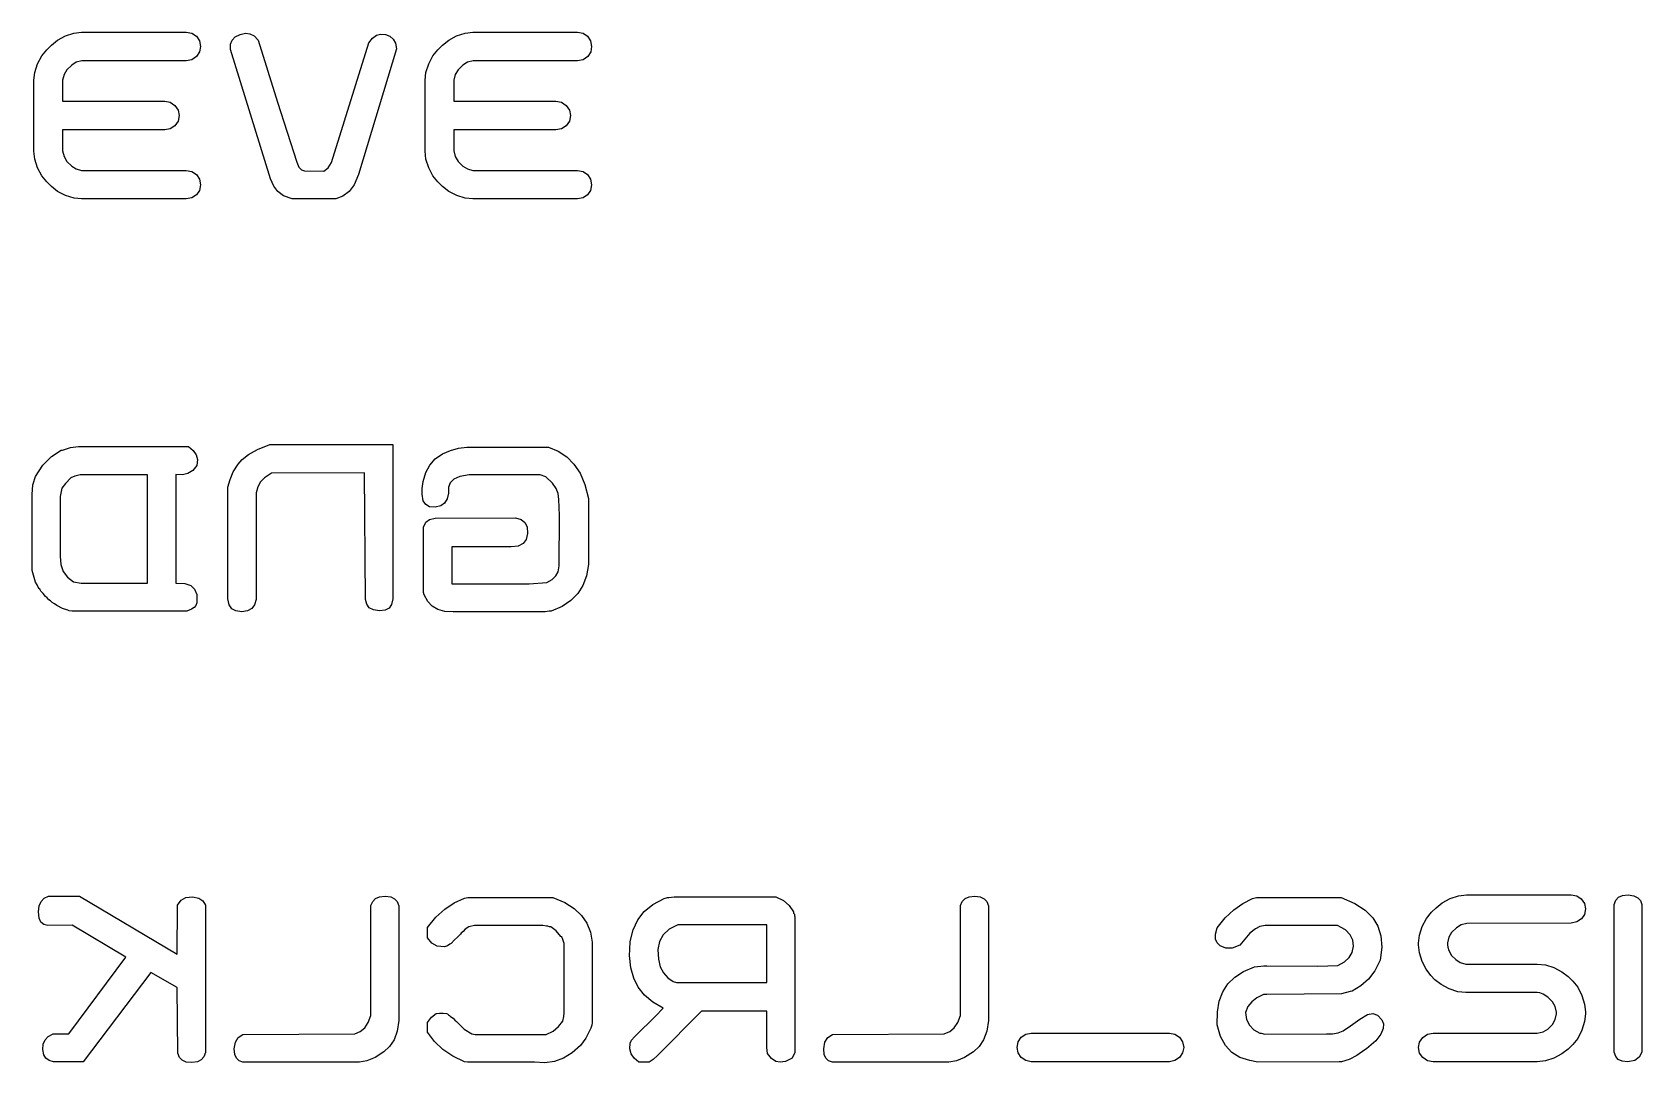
# Model space of a CAD drawing. Header units: inches. Extents: x 3.11 to 6.21, y -4.05 to -2.81.
# Drawn here: x 3.114 to 3.4867, y -3.0497 to -2.811 of the extents above; entities that cross this region are included whole.
import ezdxf

# ---------------------------------------------------------------- set-up
doc = ezdxf.new("R2010")
doc.units = ezdxf.units.IN
doc.header["$MEASUREMENT"] = 0
doc.layers.add('BLACK', color=7, linetype='CONTINUOUS')

msp = doc.modelspace()

# ---------------------------------------------------------------- linework, layer by layer
at = {"layer": 'BLACK', "linetype": 'CONTINUOUS'}
for p, q in [((3.11848, -2.81397), (3.11989, -2.81283)), ((3.11989, -2.81283), (3.12171, -2.81184)), ((3.12171, -2.81184), (3.12367, -2.81119)), ((3.12367, -2.81119), (3.12548, -2.81099)), ((3.12548, -2.81099), (3.14968, -2.81099)), ((3.14968, -2.81099), (3.151, -2.81123)), ((3.151, -2.81123), (3.15205, -2.81192)), ((3.15205, -2.81192), (3.15275, -2.81296)), ((3.15275, -2.81296), (3.15299, -2.81427)), ((3.15992, -2.81503), (3.15996, -2.81379)), ((3.15996, -2.81379), (3.16034, -2.81283)), ((3.16034, -2.81283), (3.16105, -2.81208)), ((3.16105, -2.81208), (3.16218, -2.81151)), ((3.16218, -2.81151), (3.16338, -2.81122)), ((3.16338, -2.81122), (3.16444, -2.81134)), ((3.16444, -2.81134), (3.16542, -2.81185)), ((3.16542, -2.81185), (3.16637, -2.81283)), ((3.16637, -2.81283), (3.17083, -2.82723)), ((3.18334, -2.84116), (3.19194, -2.81349)), ((3.19194, -2.81349), (3.19283, -2.81235)), ((3.19283, -2.81235), (3.19374, -2.8117)), ((3.19374, -2.8117), (3.19471, -2.81142)), ((3.19471, -2.81142), (3.1958, -2.81151)), ((3.1958, -2.81151), (3.19685, -2.81194)), ((3.19685, -2.81194), (3.19761, -2.81261)), ((3.19761, -2.81261), (3.19813, -2.81354)), ((3.19813, -2.81354), (3.19839, -2.81481)), ((3.20906, -2.81397), (3.21047, -2.81283)), ((3.21047, -2.81283), (3.21229, -2.81184)), ((3.21229, -2.81184), (3.21425, -2.81119)), ((3.21425, -2.81119), (3.21606, -2.81099)), ((3.21606, -2.81099), (3.24026, -2.81099)), ((3.24026, -2.81099), (3.24158, -2.81123)), ((3.24158, -2.81123), (3.24263, -2.81192)), ((3.24263, -2.81192), (3.24333, -2.81296)), ((3.24333, -2.81296), (3.24357, -2.81427)), ((3.11526, -2.81833), (3.11624, -2.81648)), ((3.11624, -2.81648), (3.11738, -2.81507)), ((3.11738, -2.81507), (3.11848, -2.81397)), ((3.12554, -2.8176), (3.12424, -2.81794)), ((3.14968, -2.8176), (3.12554, -2.8176)), ((3.151, -2.81736), (3.14968, -2.8176)), ((3.15208, -2.81662), (3.151, -2.81736)), ((3.15279, -2.81554), (3.15208, -2.81662)), ((3.15299, -2.81427), (3.15279, -2.81554)), ((3.16923, -2.84493), (3.15992, -2.81503)), ((3.19839, -2.81481), (3.18962, -2.84392)), ((3.20584, -2.81833), (3.20682, -2.81648)), ((3.20682, -2.81648), (3.20796, -2.81507)), ((3.20796, -2.81507), (3.20906, -2.81397)), ((3.21612, -2.8176), (3.21483, -2.81794)), ((3.24026, -2.8176), (3.21612, -2.8176)), ((3.24158, -2.81736), (3.24026, -2.8176)), ((3.24266, -2.81662), (3.24158, -2.81736)), ((3.24337, -2.81554), (3.24266, -2.81662)), ((3.24357, -2.81427), (3.24337, -2.81554)), ((3.1144, -2.82213), (3.11461, -2.82031)), ((3.11461, -2.82031), (3.11526, -2.81833)), ((3.12141, -2.82081), (3.12107, -2.82208)), ((3.12206, -2.8197), (3.12141, -2.82081)), ((3.12317, -2.8186), (3.12206, -2.8197)), ((3.12424, -2.81794), (3.12317, -2.8186)), ((3.20498, -2.82213), (3.20519, -2.82031)), ((3.20519, -2.82031), (3.20584, -2.81833)), ((3.21199, -2.82081), (3.21165, -2.82208)), ((3.21265, -2.8197), (3.21199, -2.82081)), ((3.21375, -2.8186), (3.21265, -2.8197)), ((3.21483, -2.81794), (3.21375, -2.8186)), ((3.1144, -2.83852), (3.1144, -2.82213)), ((3.12107, -2.82208), (3.12107, -2.82699)), ((3.20498, -2.83852), (3.20498, -2.82213)), ((3.21165, -2.82208), (3.21165, -2.82699)), ((3.12107, -2.82699), (3.14472, -2.82699)), ((3.14472, -2.82699), (3.146, -2.82723)), ((3.146, -2.82723), (3.14709, -2.82796)), ((3.14709, -2.82796), (3.14783, -2.82902)), ((3.17083, -2.82723), (3.17529, -2.84111)), ((3.21165, -2.82699), (3.2353, -2.82699)), ((3.2353, -2.82699), (3.23658, -2.82723)), ((3.23658, -2.82723), (3.23767, -2.82796)), ((3.23767, -2.82796), (3.23841, -2.82902)), ((3.14783, -2.83157), (3.14709, -2.83264)), ((3.14783, -2.82902), (3.14808, -2.8303)), ((3.14808, -2.8303), (3.14783, -2.83157)), ((3.23841, -2.83157), (3.23767, -2.83264)), ((3.23841, -2.82902), (3.23866, -2.8303)), ((3.23866, -2.8303), (3.23841, -2.83157)), ((3.14472, -2.83361), (3.12107, -2.83361)), ((3.12107, -2.83361), (3.12107, -2.83849)), ((3.146, -2.83336), (3.14472, -2.83361)), ((3.14709, -2.83264), (3.146, -2.83336)), ((3.2353, -2.83361), (3.21165, -2.83361)), ((3.21165, -2.83361), (3.21165, -2.83849)), ((3.23658, -2.83336), (3.2353, -2.83361)), ((3.23767, -2.83264), (3.23658, -2.83336)), ((3.11461, -2.84039), (3.1144, -2.83852)), ((3.12107, -2.83849), (3.12141, -2.8398)), ((3.12141, -2.8398), (3.12206, -2.84094)), ((3.20519, -2.84039), (3.20498, -2.83852)), ((3.21165, -2.83849), (3.21199, -2.8398)), ((3.21199, -2.8398), (3.21265, -2.84094)), ((3.11526, -2.84238), (3.11461, -2.84039)), ((3.11624, -2.84422), (3.11526, -2.84238)), ((3.12206, -2.84094), (3.12317, -2.84199)), ((3.12317, -2.84199), (3.12422, -2.84266)), ((3.12422, -2.84266), (3.12548, -2.84299)), ((3.12548, -2.84299), (3.14968, -2.84299)), ((3.14968, -2.84299), (3.151, -2.84324)), ((3.151, -2.84324), (3.15205, -2.84396)), ((3.17529, -2.84111), (3.17577, -2.84226)), ((3.17577, -2.84226), (3.17637, -2.84287)), ((3.17637, -2.84287), (3.17711, -2.84309)), ((3.17711, -2.84309), (3.18152, -2.84314)), ((3.18152, -2.84314), (3.18259, -2.84242)), ((3.18259, -2.84242), (3.18334, -2.84116)), ((3.20584, -2.84238), (3.20519, -2.84039)), ((3.20682, -2.84422), (3.20584, -2.84238)), ((3.21265, -2.84094), (3.21375, -2.84199)), ((3.21375, -2.84199), (3.2148, -2.84266)), ((3.2148, -2.84266), (3.21606, -2.84299)), ((3.21606, -2.84299), (3.24026, -2.84299)), ((3.24026, -2.84299), (3.24158, -2.84324)), ((3.24158, -2.84324), (3.24263, -2.84396)), ((3.11738, -2.84563), (3.11624, -2.84422)), ((3.11848, -2.84674), (3.11738, -2.84563)), ((3.11989, -2.84787), (3.11848, -2.84674)), ((3.15205, -2.84396), (3.15275, -2.84503)), ((3.15275, -2.84503), (3.15299, -2.84635)), ((3.15299, -2.84635), (3.15275, -2.84763)), ((3.16994, -2.84663), (3.16923, -2.84493)), ((3.17089, -2.84791), (3.16994, -2.84663)), ((3.18857, -2.84636), (3.18742, -2.84788)), ((3.18962, -2.84392), (3.18857, -2.84636)), ((3.20796, -2.84563), (3.20682, -2.84422)), ((3.20906, -2.84674), (3.20796, -2.84563)), ((3.21048, -2.84787), (3.20906, -2.84674)), ((3.24263, -2.84396), (3.24333, -2.84503)), ((3.24333, -2.84503), (3.24357, -2.84635)), ((3.24357, -2.84635), (3.24333, -2.84763)), ((3.12173, -2.84881), (3.11989, -2.84787)), ((3.12371, -2.84942), (3.12173, -2.84881)), ((3.12548, -2.84961), (3.12371, -2.84942)), ((3.14968, -2.84961), (3.12548, -2.84961)), ((3.151, -2.84937), (3.14968, -2.84961)), ((3.15205, -2.84867), (3.151, -2.84937)), ((3.15275, -2.84763), (3.15205, -2.84867)), ((3.17219, -2.84886), (3.17089, -2.84791)), ((3.17419, -2.84961), (3.17219, -2.84886)), ((3.18433, -2.84961), (3.17419, -2.84961)), ((3.18599, -2.84895), (3.18433, -2.84961)), ((3.18742, -2.84788), (3.18599, -2.84895)), ((3.21232, -2.84881), (3.21048, -2.84787)), ((3.21429, -2.84942), (3.21232, -2.84881)), ((3.21606, -2.84961), (3.21429, -2.84942)), ((3.24026, -2.84961), (3.21606, -2.84961)), ((3.24158, -2.84937), (3.24026, -2.84961)), ((3.24263, -2.84867), (3.24158, -2.84937)), ((3.24333, -2.84763), (3.24263, -2.84867)), ((3.12292, -2.90714), (3.12472, -2.90692)), ((3.12472, -2.90692), (3.12505, -2.90692)), ((3.12505, -2.90692), (3.14853, -2.90692)), ((3.14853, -2.90692), (3.14886, -2.90692)), ((3.14886, -2.90692), (3.15018, -2.90692)), ((3.15018, -2.90692), (3.15131, -2.90783)), ((3.16619, -2.90765), (3.16906, -2.90646)), ((3.16906, -2.90646), (3.1975, -2.90646)), ((3.1975, -2.90646), (3.1975, -2.94223)), ((3.21274, -2.9073), (3.21469, -2.90708)), ((3.21469, -2.90708), (3.23354, -2.90708)), ((3.23354, -2.90708), (3.23585, -2.90801)), ((3.11651, -2.91126), (3.11849, -2.90927)), ((3.11849, -2.90927), (3.12075, -2.9078)), ((3.12075, -2.9078), (3.12108, -2.9078)), ((3.12108, -2.9078), (3.12292, -2.90714)), ((3.15131, -2.90783), (3.15198, -2.90884)), ((3.15198, -2.90884), (3.15227, -2.90998)), ((3.15227, -2.90998), (3.15217, -2.91132)), ((3.16168, -2.91107), (3.16264, -2.90996)), ((3.16264, -2.90996), (3.1641, -2.90881)), ((3.1641, -2.90881), (3.16619, -2.90765)), ((3.2061, -2.91125), (3.20737, -2.90982)), ((3.20737, -2.90982), (3.20906, -2.90867)), ((3.20906, -2.90867), (3.21087, -2.90783)), ((3.21087, -2.90783), (3.21274, -2.9073)), ((3.23585, -2.90801), (3.23781, -2.90931)), ((3.23781, -2.90931), (3.23948, -2.911)), ((3.11425, -2.91561), (3.1148, -2.91385)), ((3.1148, -2.91385), (3.11651, -2.91126)), ((3.12295, -2.9142), (3.12172, -2.91549)), ((3.12391, -2.9138), (3.12295, -2.9142)), ((3.12516, -2.91354), (3.12391, -2.9138)), ((3.12593, -2.91354), (3.12516, -2.91354)), ((3.13993, -2.91354), (3.12593, -2.91354)), ((3.1407, -2.91354), (3.13993, -2.91354)), ((3.1407, -2.93818), (3.1407, -2.91354)), ((3.14883, -2.91351), (3.14731, -2.91342)), ((3.14731, -2.91342), (3.14731, -2.93862)), ((3.1501, -2.9132), (3.14883, -2.91351)), ((3.1512, -2.91249), (3.1501, -2.9132)), ((3.15217, -2.91132), (3.1512, -2.91249)), ((3.15983, -2.91458), (3.16059, -2.91283)), ((3.16059, -2.91283), (3.16168, -2.91107)), ((3.16779, -2.91416), (3.16689, -2.91514)), ((3.16945, -2.91308), (3.16779, -2.91416)), ((3.191, -2.91302), (3.16945, -2.91308)), ((3.19117, -2.94235), (3.191, -2.91302)), ((3.20458, -2.91501), (3.2052, -2.91299)), ((3.2052, -2.91299), (3.2061, -2.91125)), ((3.21164, -2.91452), (3.21081, -2.91534)), ((3.21303, -2.91389), (3.21164, -2.91452)), ((3.21519, -2.91352), (3.21303, -2.91389)), ((3.21843, -2.91354), (3.21519, -2.91352)), ((3.23166, -2.91354), (3.21843, -2.91354)), ((3.23299, -2.91398), (3.23166, -2.91354)), ((3.23448, -2.91542), (3.23299, -2.91398)), ((3.23948, -2.911), (3.24088, -2.91312)), ((3.24088, -2.91312), (3.24199, -2.91574)), ((3.11402, -2.91803), (3.11414, -2.91583)), ((3.11402, -2.91849), (3.11402, -2.91803)), ((3.11414, -2.91583), (3.11425, -2.91561)), ((3.12086, -2.91662), (3.12053, -2.91849)), ((3.12172, -2.91549), (3.12086, -2.91662)), ((3.15936, -2.91633), (3.15983, -2.91458)), ((3.15936, -2.94223), (3.15936, -2.91633)), ((3.1663, -2.91629), (3.16587, -2.91765)), ((3.16587, -2.91765), (3.16587, -2.94235)), ((3.16689, -2.91514), (3.1663, -2.91629)), ((3.20431, -2.91666), (3.20458, -2.91501)), ((3.20432, -2.918), (3.20431, -2.91666)), ((3.20458, -2.9195), (3.20432, -2.918)), ((3.21039, -2.91773), (3.21011, -2.91909)), ((3.21081, -2.91534), (3.21039, -2.91638)), ((3.21039, -2.91638), (3.21039, -2.91773)), ((3.23537, -2.91669), (3.23448, -2.91542)), ((3.2358, -2.91785), (3.23537, -2.91669)), ((3.23595, -2.91918), (3.2358, -2.91785)), ((3.24199, -2.91574), (3.2428, -2.91897)), ((3.11402, -2.93562), (3.11402, -2.91849)), ((3.12053, -2.91849), (3.12053, -2.93235)), ((3.20515, -2.9204), (3.20458, -2.9195)), ((3.20602, -2.92089), (3.20515, -2.9204)), ((3.2073, -2.92098), (3.20602, -2.92089)), ((3.20862, -2.92066), (3.2073, -2.92098)), ((3.20953, -2.92003), (3.20862, -2.92066)), ((3.21011, -2.91909), (3.20953, -2.92003)), ((3.2361, -2.92295), (3.23595, -2.91918)), ((3.2428, -2.91897), (3.2428, -2.9312)), ((3.20465, -2.92563), (3.20515, -2.92449)), ((3.20465, -2.94072), (3.20465, -2.92563)), ((3.20515, -2.92449), (3.20599, -2.92381)), ((3.20599, -2.92381), (3.2073, -2.92354)), ((3.2073, -2.92354), (3.22593, -2.92348)), ((3.22593, -2.92348), (3.22725, -2.92384)), ((3.22725, -2.92384), (3.2281, -2.92452)), ((3.2281, -2.92452), (3.22861, -2.92555)), ((3.22861, -2.92555), (3.22874, -2.92707)), ((3.23607, -2.93457), (3.2361, -2.92295)), ((3.22768, -2.92944), (3.22658, -2.93)), ((3.22839, -2.92851), (3.22768, -2.92944)), ((3.22874, -2.92707), (3.22839, -2.92851)), ((3.12053, -2.93235), (3.12067, -2.93428)), ((3.22494, -2.93015), (3.21116, -2.93015)), ((3.21116, -2.93015), (3.21116, -2.93877)), ((3.22658, -2.93), (3.22494, -2.93015)), ((3.2428, -2.9312), (3.24281, -2.93428)), ((3.1148, -2.93837), (3.11402, -2.93562)), ((3.12067, -2.93428), (3.12123, -2.93587)), ((3.12123, -2.93587), (3.12219, -2.93719)), ((3.23439, -2.93774), (3.23526, -2.93691)), ((3.23526, -2.93691), (3.23585, -2.93595)), ((3.23585, -2.93595), (3.23607, -2.93457)), ((3.24238, -2.93689), (3.24156, -2.93911)), ((3.24281, -2.93428), (3.24238, -2.93689)), ((3.11521, -2.939), (3.1148, -2.93837)), ((3.11557, -2.9398), (3.11521, -2.939)), ((3.11579, -2.93991), (3.11557, -2.9398)), ((3.1159, -2.94013), (3.11579, -2.93991)), ((3.11601, -2.94046), (3.1159, -2.94013)), ((3.11656, -2.94098), (3.11601, -2.94046)), ((3.12219, -2.93719), (3.12361, -2.93829)), ((3.12361, -2.93829), (3.12534, -2.93862)), ((3.12534, -2.93862), (3.12681, -2.93862)), ((3.12681, -2.93862), (3.1407, -2.93862)), ((3.1407, -2.93862), (3.1407, -2.93818)), ((3.14731, -2.93862), (3.14938, -2.93866)), ((3.14938, -2.93866), (3.15074, -2.93915)), ((3.15074, -2.93915), (3.15162, -2.93998)), ((3.15162, -2.93998), (3.15211, -2.94124)), ((3.21116, -2.93877), (3.22912, -2.93872)), ((3.22912, -2.93872), (3.23321, -2.93844)), ((3.23321, -2.93844), (3.23439, -2.93774)), ((3.24156, -2.93911), (3.24037, -2.941)), ((3.11711, -2.94167), (3.11656, -2.94098)), ((3.1175, -2.94197), (3.11711, -2.94167)), ((3.11788, -2.94244), (3.1175, -2.94197)), ((3.11828, -2.94268), (3.11788, -2.94244)), ((3.11865, -2.9431), (3.11828, -2.94268)), ((3.11921, -2.94337), (3.11865, -2.9431)), ((3.11976, -2.94376), (3.11921, -2.94337)), ((3.12108, -2.94442), (3.11976, -2.94376)), ((3.15151, -2.94426), (3.15095, -2.94459)), ((3.15191, -2.94379), (3.15151, -2.94426)), ((3.15217, -2.94311), (3.15191, -2.94379)), ((3.15211, -2.94124), (3.15217, -2.94311)), ((3.15967, -2.94361), (3.15936, -2.94223)), ((3.16028, -2.9445), (3.15967, -2.94361)), ((3.1655, -2.94358), (3.16486, -2.94443)), ((3.16587, -2.94235), (3.1655, -2.94358)), ((3.19148, -2.94349), (3.19117, -2.94235)), ((3.19208, -2.94427), (3.19148, -2.94349)), ((3.19302, -2.94478), (3.19208, -2.94427)), ((3.19669, -2.94435), (3.19579, -2.94484)), ((3.19726, -2.94352), (3.19669, -2.94435)), ((3.1975, -2.94223), (3.19726, -2.94352)), ((3.20476, -2.94127), (3.20465, -2.94072)), ((3.20561, -2.9428), (3.20476, -2.94127)), ((3.20667, -2.94393), (3.20561, -2.9428)), ((3.20797, -2.9447), (3.20667, -2.94393)), ((3.23675, -2.94398), (3.2342, -2.94508)), ((3.23878, -2.94261), (3.23675, -2.94398)), ((3.24037, -2.941), (3.23878, -2.94261)), ((3.12229, -2.94486), (3.12108, -2.94442)), ((3.12262, -2.94497), (3.12229, -2.94486)), ((3.12328, -2.94508), (3.12262, -2.94497)), ((3.14731, -2.94508), (3.12328, -2.94508)), ((3.14776, -2.94508), (3.14731, -2.94508)), ((3.14853, -2.94508), (3.14776, -2.94508)), ((3.1493, -2.94508), (3.14853, -2.94508)), ((3.14985, -2.94508), (3.1493, -2.94508)), ((3.15095, -2.94459), (3.14985, -2.94508)), ((3.1612, -2.94503), (3.16028, -2.9445)), ((3.16256, -2.94521), (3.1612, -2.94503)), ((3.16391, -2.94497), (3.16256, -2.94521)), ((3.16486, -2.94443), (3.16391, -2.94497)), ((3.19442, -2.94499), (3.19302, -2.94478)), ((3.19579, -2.94484), (3.19442, -2.94499)), ((3.20955, -2.94515), (3.20797, -2.9447)), ((3.21149, -2.94523), (3.20955, -2.94515)), ((3.21226, -2.94523), (3.21149, -2.94523)), ((3.23199, -2.94523), (3.21226, -2.94523)), ((3.23279, -2.94526), (3.23199, -2.94523)), ((3.23376, -2.94508), (3.23279, -2.94526)), ((3.2342, -2.94508), (3.23376, -2.94508)), ((3.11679, -3.01157), (3.11782, -3.0111)), ((3.11782, -3.0111), (3.12498, -3.0111)), ((3.12498, -3.0111), (3.14763, -3.02454)), ((3.14849, -3.01201), (3.14959, -3.01139)), ((3.14959, -3.01139), (3.15111, -3.01125)), ((3.15111, -3.01125), (3.15259, -3.01152)), ((3.19353, -3.01164), (3.19446, -3.01123)), ((3.19446, -3.01123), (3.19575, -3.0111)), ((3.19575, -3.0111), (3.19704, -3.01126)), ((3.19704, -3.01126), (3.19795, -3.01168)), ((3.21416, -3.01152), (3.21493, -3.01141)), ((3.21493, -3.01141), (3.21581, -3.01141)), ((3.21581, -3.01141), (3.21614, -3.01141)), ((3.21614, -3.01141), (3.21647, -3.01141)), ((3.21647, -3.01141), (3.23455, -3.01141)), ((3.23455, -3.01141), (3.23734, -3.01257)), ((3.26033, -3.01163), (3.2611, -3.01141)), ((3.2611, -3.01141), (3.26143, -3.01141)), ((3.26143, -3.01141), (3.26268, -3.01121)), ((3.26268, -3.01121), (3.26375, -3.01125)), ((3.26375, -3.01125), (3.28623, -3.01125)), ((3.28623, -3.01125), (3.28797, -3.01212)), ((3.33004, -3.01164), (3.33097, -3.01123)), ((3.33097, -3.01123), (3.33226, -3.0111)), ((3.33226, -3.0111), (3.33355, -3.01126)), ((3.33355, -3.01126), (3.33445, -3.01168)), ((3.3966, -3.01163), (3.39748, -3.01141)), ((3.39748, -3.01141), (3.39837, -3.01141)), ((3.39837, -3.01141), (3.3987, -3.01141)), ((3.3987, -3.01141), (3.39903, -3.01141)), ((3.39903, -3.01141), (3.41545, -3.01141)), ((3.41545, -3.01141), (3.41578, -3.01141)), ((3.41578, -3.01141), (3.41711, -3.01141)), ((3.41711, -3.01141), (3.4203, -3.01275)), ((3.44234, -3.01165), (3.44431, -3.011)), ((3.44431, -3.011), (3.44617, -3.01079)), ((3.44617, -3.01079), (3.47037, -3.01079)), ((3.47037, -3.01079), (3.47165, -3.01102)), ((3.47165, -3.01102), (3.47271, -3.01172)), ((3.48073, -3.012), (3.48137, -3.01131)), ((3.48137, -3.01131), (3.48228, -3.01089)), ((3.48228, -3.01089), (3.48359, -3.01077)), ((3.48359, -3.01077), (3.48491, -3.01098)), ((3.48491, -3.01098), (3.48581, -3.01143)), ((3.48581, -3.01143), (3.4864, -3.0121)), ((3.11545, -3.01473), (3.11562, -3.01331)), ((3.11561, -3.01616), (3.11545, -3.01473)), ((3.11562, -3.01331), (3.11607, -3.01229)), ((3.11607, -3.01229), (3.11679, -3.01157)), ((3.14763, -3.02454), (3.14769, -3.01318)), ((3.14769, -3.01318), (3.14849, -3.01201)), ((3.15259, -3.01152), (3.15355, -3.01216)), ((3.15355, -3.01216), (3.15414, -3.01318)), ((3.15414, -3.01318), (3.15414, -3.04725)), ((3.19244, -3.01325), (3.19287, -3.01229)), ((3.19244, -3.03869), (3.19244, -3.01325)), ((3.19287, -3.01229), (3.19353, -3.01164)), ((3.19795, -3.01168), (3.19857, -3.01235)), ((3.19857, -3.01235), (3.19895, -3.0133)), ((3.19895, -3.0133), (3.19895, -3.03987)), ((3.20748, -3.01595), (3.20954, -3.01407)), ((3.20954, -3.01407), (3.21176, -3.0126)), ((3.21176, -3.0126), (3.21416, -3.01152)), ((3.23734, -3.01257), (3.23952, -3.01395)), ((3.23952, -3.01395), (3.2412, -3.01553)), ((3.25423, -3.01659), (3.25576, -3.01464)), ((3.25576, -3.01464), (3.25776, -3.01299)), ((3.25776, -3.01299), (3.26033, -3.01163)), ((3.28797, -3.01212), (3.28931, -3.01326)), ((3.28931, -3.01326), (3.29031, -3.01467)), ((3.29031, -3.01467), (3.29031, -3.015)), ((3.29031, -3.015), (3.29054, -3.01522)), ((3.32895, -3.01325), (3.32938, -3.01229)), ((3.32895, -3.03869), (3.32895, -3.01325)), ((3.32938, -3.01229), (3.33004, -3.01164)), ((3.33445, -3.01168), (3.33507, -3.01235)), ((3.33507, -3.01235), (3.33546, -3.0133)), ((3.33546, -3.0133), (3.33546, -3.03987)), ((3.39027, -3.01613), (3.39223, -3.01426)), ((3.39223, -3.01426), (3.39434, -3.01277)), ((3.39434, -3.01277), (3.3966, -3.01163)), ((3.4203, -3.01275), (3.42269, -3.01431)), ((3.42269, -3.01431), (3.42444, -3.01607)), ((3.43688, -3.01623), (3.43802, -3.01482)), ((3.43802, -3.01482), (3.43912, -3.01377)), ((3.43912, -3.01377), (3.44052, -3.01263)), ((3.44052, -3.01263), (3.44234, -3.01165)), ((3.47271, -3.01172), (3.47343, -3.01275)), ((3.47343, -3.01275), (3.47368, -3.01404)), ((3.47368, -3.01404), (3.47347, -3.0153)), ((3.48034, -3.01303), (3.48073, -3.012)), ((3.48034, -3.0472), (3.48034, -3.01303)), ((3.4864, -3.0121), (3.48673, -3.01303)), ((3.48673, -3.01303), (3.48673, -3.0472)), ((3.11605, -3.01707), (3.11561, -3.01616)), ((3.11671, -3.01762), (3.11605, -3.01707)), ((3.11765, -3.01787), (3.11671, -3.01762)), ((3.12327, -3.01781), (3.11765, -3.01787)), ((3.13573, -3.0252), (3.12327, -3.01781)), ((3.20556, -3.01831), (3.20748, -3.01595)), ((3.20556, -3.02007), (3.20556, -3.01831)), ((3.21427, -3.01875), (3.2138, -3.01928)), ((3.21515, -3.0182), (3.21427, -3.01875)), ((3.21647, -3.01787), (3.21515, -3.0182)), ((3.23114, -3.01787), (3.21647, -3.01787)), ((3.23224, -3.01787), (3.23114, -3.01787)), ((3.23312, -3.01802), (3.23224, -3.01787)), ((3.23345, -3.01802), (3.23312, -3.01802)), ((3.23378, -3.01818), (3.23345, -3.01802)), ((3.23411, -3.01818), (3.23378, -3.01818)), ((3.23537, -3.01911), (3.23411, -3.01818)), ((3.2412, -3.01553), (3.24244, -3.01734)), ((3.24244, -3.01734), (3.24328, -3.0194)), ((3.2525, -3.02158), (3.25315, -3.01888)), ((3.25315, -3.01888), (3.25423, -3.01659)), ((3.26149, -3.01876), (3.26011, -3.02003)), ((3.26353, -3.01772), (3.26149, -3.01876)), ((3.2643, -3.01772), (3.26353, -3.01772)), ((3.28414, -3.01772), (3.2643, -3.01772)), ((3.28414, -3.0311), (3.28414, -3.01772)), ((3.29054, -3.01522), (3.29054, -3.01566)), ((3.29054, -3.01566), (3.29065, -3.01588)), ((3.29065, -3.01588), (3.29065, -3.04731)), ((3.38801, -3.01988), (3.38844, -3.01842)), ((3.38844, -3.01842), (3.39027, -3.01613)), ((3.39726, -3.01864), (3.396, -3.01963)), ((3.39825, -3.01809), (3.39726, -3.01864)), ((3.3995, -3.0179), (3.39825, -3.01809)), ((3.40101, -3.01787), (3.3995, -3.0179)), ((3.41628, -3.01787), (3.40101, -3.01787)), ((3.41809, -3.01891), (3.41628, -3.01787)), ((3.41921, -3.02003), (3.41809, -3.01891)), ((3.42444, -3.01607), (3.42564, -3.01805)), ((3.42564, -3.01805), (3.42634, -3.02029)), ((3.43524, -3.02011), (3.43589, -3.0181)), ((3.43589, -3.0181), (3.43688, -3.01623)), ((3.4438, -3.0184), (3.4427, -3.01951)), ((3.44493, -3.01774), (3.4438, -3.0184)), ((3.44623, -3.01741), (3.44493, -3.01774)), ((3.47037, -3.0173), (3.44623, -3.01741)), ((3.47165, -3.01706), (3.47037, -3.0173)), ((3.47274, -3.01635), (3.47165, -3.01706)), ((3.47347, -3.0153), (3.47274, -3.01635)), ((3.20556, -3.02041), (3.20556, -3.02007)), ((3.20556, -3.02073), (3.20556, -3.02041)), ((3.20653, -3.02194), (3.20556, -3.02073)), ((3.20782, -3.02263), (3.20653, -3.02194)), ((3.20953, -3.02283), (3.20782, -3.02263)), ((3.21016, -3.02259), (3.20953, -3.02283)), ((3.21074, -3.02217), (3.21016, -3.02259)), ((3.21107, -3.02206), (3.21074, -3.02217)), ((3.21173, -3.02129), (3.21107, -3.02206)), ((3.21262, -3.02052), (3.21173, -3.02129)), ((3.21317, -3.01986), (3.21262, -3.02052)), ((3.21339, -3.01963), (3.21317, -3.01986)), ((3.2138, -3.01928), (3.21339, -3.01963)), ((3.23643, -3.02039), (3.23537, -3.01911)), ((3.23665, -3.0205), (3.23643, -3.02039)), ((3.23687, -3.02109), (3.23665, -3.0205)), ((3.23709, -3.02183), (3.23687, -3.02109)), ((3.2372, -3.02205), (3.23709, -3.02183)), ((3.2372, -3.02338), (3.2372, -3.02205)), ((3.24328, -3.0194), (3.24371, -3.02177)), ((3.24371, -3.02177), (3.2437, -3.02453)), ((3.25241, -3.0234), (3.2525, -3.02158)), ((3.25924, -3.02155), (3.25886, -3.0234)), ((3.26011, -3.02003), (3.25924, -3.02155)), ((3.38802, -3.021), (3.38801, -3.01988)), ((3.38838, -3.02188), (3.38802, -3.021)), ((3.38911, -3.02261), (3.38838, -3.02188)), ((3.39041, -3.02314), (3.38911, -3.02261)), ((3.39362, -3.02239), (3.39188, -3.0231)), ((3.396, -3.01963), (3.39362, -3.02239)), ((3.41982, -3.02127), (3.41921, -3.02003)), ((3.41997, -3.02267), (3.41982, -3.02127)), ((3.42634, -3.02029), (3.42653, -3.02288)), ((3.43504, -3.02193), (3.43524, -3.02011)), ((3.43504, -3.02238), (3.43504, -3.02193)), ((3.43523, -3.0242), (3.43504, -3.02238)), ((3.44207, -3.02058), (3.44171, -3.02188)), ((3.44171, -3.02188), (3.44171, -3.02232)), ((3.44171, -3.02232), (3.44179, -3.02289)), ((3.4427, -3.01951), (3.44207, -3.02058)), ((3.1225, -3.04295), (3.13573, -3.0252)), ((3.2372, -3.02372), (3.2372, -3.02338)), ((3.2372, -3.03812), (3.2372, -3.02372)), ((3.2437, -3.02453), (3.2437, -3.0403)), ((3.25233, -3.02484), (3.25241, -3.0234)), ((3.25261, -3.02764), (3.25233, -3.02484)), ((3.25886, -3.0234), (3.25901, -3.02568)), ((3.25901, -3.02568), (3.25947, -3.02744)), ((3.39188, -3.0231), (3.39041, -3.02314)), ((3.41634, -3.02714), (3.41792, -3.0263)), ((3.41792, -3.0263), (3.419, -3.02528)), ((3.419, -3.02528), (3.41967, -3.02409)), ((3.41967, -3.02409), (3.41997, -3.02267)), ((3.42615, -3.02591), (3.42493, -3.02834)), ((3.42653, -3.02288), (3.42615, -3.02591)), ((3.43584, -3.02618), (3.43523, -3.0242)), ((3.43678, -3.02802), (3.43584, -3.02618)), ((3.44179, -3.02289), (3.44207, -3.02365)), ((3.44207, -3.02365), (3.4427, -3.0248)), ((3.4427, -3.0248), (3.44369, -3.02574)), ((3.44369, -3.02574), (3.44471, -3.02643)), ((3.14146, -3.02873), (3.12581, -3.04945)), ((3.14763, -3.03225), (3.14146, -3.02873)), ((3.2533, -3.03007), (3.25261, -3.02764)), ((3.25437, -3.03219), (3.2533, -3.03007)), ((3.25947, -3.02744), (3.2602, -3.02885)), ((3.2602, -3.02885), (3.26117, -3.02999)), ((3.26117, -3.02999), (3.26243, -3.03088)), ((3.39091, -3.03141), (3.39249, -3.02983)), ((3.39249, -3.02983), (3.39451, -3.0285)), ((3.39451, -3.0285), (3.39704, -3.02741)), ((3.39704, -3.02741), (3.39925, -3.02725)), ((3.39925, -3.02725), (3.39958, -3.02725)), ((3.39958, -3.02725), (3.39991, -3.02725)), ((3.39991, -3.02725), (3.41171, -3.02728)), ((3.41171, -3.02728), (3.41634, -3.02714)), ((3.42493, -3.02834), (3.42345, -3.03031)), ((3.43791, -3.02944), (3.43678, -3.02802)), ((3.43884, -3.03043), (3.43791, -3.02944)), ((3.44471, -3.02643), (3.44595, -3.02679)), ((3.44595, -3.02679), (3.46254, -3.02679)), ((3.46254, -3.02679), (3.46441, -3.02699)), ((3.46441, -3.02699), (3.4664, -3.02762)), ((3.4664, -3.02762), (3.46824, -3.02859)), ((3.46824, -3.02859), (3.46965, -3.02972)), ((3.46965, -3.02972), (3.47076, -3.03077)), ((3.14774, -3.04747), (3.14763, -3.03225)), ((3.25583, -3.03404), (3.25437, -3.03219)), ((3.26243, -3.03088), (3.2632, -3.0311)), ((3.2632, -3.0311), (3.26353, -3.0311)), ((3.26353, -3.0311), (3.28414, -3.0311)), ((3.3889, -3.03539), (3.38972, -3.03325)), ((3.38972, -3.03325), (3.39091, -3.03141)), ((3.41722, -3.03372), (3.39991, -3.03387)), ((3.4192, -3.03317), (3.41722, -3.03372)), ((3.41964, -3.03306), (3.4192, -3.03317)), ((3.4217, -3.03187), (3.41964, -3.03306)), ((3.42345, -3.03031), (3.4217, -3.03187)), ((3.44026, -3.03157), (3.43884, -3.03043)), ((3.44212, -3.03256), (3.44026, -3.03157)), ((3.44413, -3.03321), (3.44212, -3.03256)), ((3.44595, -3.03341), (3.44413, -3.03321)), ((3.46254, -3.03341), (3.44595, -3.03341)), ((3.46311, -3.03349), (3.46254, -3.03341)), ((3.46387, -3.03377), (3.46311, -3.03349)), ((3.46497, -3.03446), (3.46387, -3.03377)), ((3.47076, -3.03077), (3.47189, -3.03219)), ((3.47189, -3.03219), (3.47285, -3.03406)), ((3.25773, -3.03566), (3.25583, -3.03404)), ((3.26011, -3.03705), (3.25773, -3.03566)), ((3.25835, -3.0389), (3.26011, -3.03705)), ((3.38846, -3.0379), (3.3889, -3.03539)), ((3.39553, -3.03666), (3.39495, -3.03801)), ((3.3964, -3.03554), (3.39553, -3.03666)), ((3.39758, -3.03461), (3.3964, -3.03554)), ((3.39914, -3.03387), (3.39758, -3.03461)), ((3.39991, -3.03387), (3.39914, -3.03387)), ((3.46607, -3.03552), (3.46497, -3.03446)), ((3.46668, -3.03663), (3.46607, -3.03552)), ((3.46701, -3.03791), (3.46668, -3.03663)), ((3.47285, -3.03406), (3.47348, -3.03607)), ((3.47348, -3.03607), (3.47368, -3.03785)), ((3.19101, -3.04159), (3.19184, -3.04037)), ((3.19184, -3.04037), (3.19244, -3.03869)), ((3.19895, -3.03987), (3.19855, -3.04237)), ((3.20556, -3.04035), (3.20646, -3.03909)), ((3.20556, -3.04046), (3.20556, -3.04035)), ((3.20556, -3.04057), (3.20556, -3.04046)), ((3.20556, -3.04068), (3.20556, -3.04057)), ((3.20556, -3.04079), (3.20556, -3.04068)), ((3.20556, -3.0409), (3.20556, -3.04079)), ((3.20556, -3.04101), (3.20556, -3.0409)), ((3.20556, -3.04112), (3.20556, -3.04101)), ((3.20556, -3.042), (3.20556, -3.04112)), ((3.20646, -3.03909), (3.20754, -3.03825)), ((3.20754, -3.03825), (3.20832, -3.03814)), ((3.20832, -3.03814), (3.2092, -3.03814)), ((3.2092, -3.03814), (3.20997, -3.03825)), ((3.20997, -3.03825), (3.21019, -3.03836)), ((3.21019, -3.03836), (3.21041, -3.03858)), ((3.21041, -3.03858), (3.21063, -3.03869)), ((3.21063, -3.03869), (3.21085, -3.03891)), ((3.21085, -3.03891), (3.21151, -3.03935)), ((3.21151, -3.03935), (3.2119, -3.03982)), ((3.2119, -3.03982), (3.21228, -3.04013)), ((3.21228, -3.04013), (3.21404, -3.04187)), ((3.23462, -3.04232), (3.23589, -3.04129)), ((3.23589, -3.04129), (3.23687, -3.04)), ((3.23687, -3.04), (3.23712, -3.03897)), ((3.23712, -3.03897), (3.2372, -3.03812)), ((3.24359, -3.04096), (3.24337, -3.04162)), ((3.2437, -3.0403), (3.24359, -3.04096)), ((3.25372, -3.04345), (3.25835, -3.0389)), ((3.26904, -3.03772), (3.25879, -3.04797)), ((3.28414, -3.03772), (3.26904, -3.03772)), ((3.28414, -3.04609), (3.28414, -3.03772)), ((3.32752, -3.04159), (3.32834, -3.04037)), ((3.32834, -3.04037), (3.32895, -3.03869)), ((3.33546, -3.03987), (3.33506, -3.04237)), ((3.38844, -3.04086), (3.38846, -3.0379)), ((3.38919, -3.0436), (3.38844, -3.04086)), ((3.39495, -3.03801), (3.39523, -3.03968)), ((3.39523, -3.03968), (3.39587, -3.04099)), ((3.39587, -3.04099), (3.39686, -3.04201)), ((3.41758, -3.04223), (3.4193, -3.04112)), ((3.4193, -3.04112), (3.42146, -3.03953)), ((3.42146, -3.03953), (3.42318, -3.0385)), ((3.42318, -3.0385), (3.42449, -3.03828)), ((3.42449, -3.03828), (3.42556, -3.03866)), ((3.42556, -3.03866), (3.42653, -3.0397)), ((3.42653, -3.0397), (3.42691, -3.04068)), ((3.42691, -3.04068), (3.42687, -3.04175)), ((3.46497, -3.04185), (3.46607, -3.04079)), ((3.46607, -3.04079), (3.46668, -3.03966)), ((3.46668, -3.03966), (3.46701, -3.03835)), ((3.46701, -3.03835), (3.46701, -3.03791)), ((3.47348, -3.04013), (3.47285, -3.04214)), ((3.47368, -3.0383), (3.47348, -3.04013)), ((3.47368, -3.03785), (3.47368, -3.0383)), ((3.11659, -3.04535), (3.11701, -3.04437)), ((3.11701, -3.04437), (3.11776, -3.04357)), ((3.11776, -3.04357), (3.11892, -3.04295)), ((3.11892, -3.04295), (3.1225, -3.04295)), ((3.16081, -3.04644), (3.16108, -3.04486)), ((3.16108, -3.04486), (3.16174, -3.04379)), ((3.16174, -3.04379), (3.16279, -3.0431)), ((3.16279, -3.0431), (3.1887, -3.04299)), ((3.1887, -3.04299), (3.18998, -3.04245)), ((3.18998, -3.04245), (3.19101, -3.04159)), ((3.19782, -3.04436), (3.19679, -3.04592)), ((3.19855, -3.04237), (3.19782, -3.04436)), ((3.20556, -3.04211), (3.20556, -3.042)), ((3.20556, -3.04222), (3.20556, -3.04211)), ((3.20556, -3.04233), (3.20556, -3.04222)), ((3.20556, -3.04244), (3.20556, -3.04233)), ((3.20556, -3.04255), (3.20556, -3.04244)), ((3.20717, -3.04473), (3.20556, -3.04255)), ((3.20912, -3.04659), (3.20717, -3.04473)), ((3.21404, -3.04187), (3.21581, -3.04299)), ((3.21581, -3.04299), (3.21658, -3.0431)), ((3.21658, -3.0431), (3.23135, -3.0431)), ((3.23135, -3.0431), (3.23169, -3.0431)), ((3.23169, -3.0431), (3.23301, -3.0431)), ((3.23301, -3.0431), (3.23462, -3.04232)), ((3.24223, -3.04398), (3.24095, -3.0457)), ((3.24337, -3.04162), (3.24223, -3.04398)), ((3.2525, -3.0451), (3.25283, -3.04444)), ((3.25283, -3.04444), (3.2535, -3.04367)), ((3.2535, -3.04367), (3.25372, -3.04345)), ((3.29731, -3.04644), (3.29759, -3.04486)), ((3.29759, -3.04486), (3.29824, -3.04379)), ((3.29824, -3.04379), (3.2993, -3.0431)), ((3.2993, -3.0431), (3.3252, -3.04299)), ((3.3252, -3.04299), (3.32649, -3.04245)), ((3.32649, -3.04245), (3.32752, -3.04159)), ((3.33433, -3.04436), (3.3333, -3.04592)), ((3.33506, -3.04237), (3.33433, -3.04436)), ((3.34207, -3.0461), (3.34231, -3.04483)), ((3.34231, -3.04483), (3.34303, -3.04376)), ((3.34303, -3.04376), (3.3441, -3.04304)), ((3.3441, -3.04304), (3.34537, -3.04279)), ((3.34537, -3.04279), (3.37734, -3.04279)), ((3.37734, -3.04279), (3.37862, -3.04304)), ((3.37862, -3.04304), (3.37969, -3.04376)), ((3.37969, -3.04376), (3.38041, -3.04483)), ((3.38041, -3.04483), (3.38065, -3.0461)), ((3.3903, -3.0457), (3.38919, -3.0436)), ((3.39686, -3.04201), (3.39825, -3.04279)), ((3.39825, -3.04279), (3.39859, -3.04279)), ((3.39859, -3.04279), (3.39947, -3.04306)), ((3.39947, -3.04306), (3.41369, -3.04295)), ((3.41369, -3.04295), (3.41513, -3.04299)), ((3.41513, -3.04299), (3.41642, -3.04274)), ((3.41642, -3.04274), (3.41758, -3.04223)), ((3.42512, -3.04455), (3.42295, -3.04645)), ((3.42634, -3.04301), (3.42512, -3.04455)), ((3.42687, -3.04175), (3.42634, -3.04301)), ((3.43504, -3.04613), (3.43528, -3.04486)), ((3.43528, -3.04486), (3.43603, -3.04378)), ((3.43603, -3.04378), (3.43712, -3.04304)), ((3.43712, -3.04304), (3.4384, -3.04279)), ((3.4384, -3.04279), (3.46254, -3.04279)), ((3.46254, -3.04279), (3.46387, -3.04249)), ((3.46387, -3.04249), (3.46497, -3.04185)), ((3.47189, -3.04401), (3.47076, -3.04543)), ((3.47285, -3.04214), (3.47189, -3.04401)), ((3.11649, -3.04659), (3.11659, -3.04535)), ((3.11673, -3.0478), (3.11649, -3.04659)), ((3.11722, -3.04862), (3.11673, -3.0478)), ((3.11794, -3.04917), (3.11722, -3.04862)), ((3.14815, -3.04842), (3.14774, -3.04747)), ((3.14879, -3.04908), (3.14815, -3.04842)), ((3.15378, -3.04827), (3.15317, -3.04897)), ((3.15414, -3.04725), (3.15378, -3.04827)), ((3.16093, -3.04771), (3.16081, -3.04644)), ((3.16131, -3.04859), (3.16093, -3.04771)), ((3.16192, -3.04919), (3.16131, -3.04859)), ((3.19342, -3.04842), (3.19154, -3.0492)), ((3.19548, -3.04714), (3.19342, -3.04842)), ((3.19679, -3.04592), (3.19548, -3.04714)), ((3.21143, -3.04817), (3.20912, -3.04659)), ((3.21416, -3.04945), (3.21143, -3.04817)), ((3.23702, -3.0486), (3.23494, -3.04935)), ((3.23902, -3.0474), (3.23702, -3.0486)), ((3.24095, -3.0457), (3.23902, -3.0474)), ((3.25244, -3.04645), (3.2525, -3.0451)), ((3.25275, -3.0476), (3.25244, -3.04645)), ((3.25341, -3.04861), (3.25275, -3.0476)), ((3.25449, -3.04951), (3.25341, -3.04861)), ((3.25879, -3.04797), (3.25782, -3.04891)), ((3.28425, -3.04753), (3.28414, -3.04609)), ((3.28519, -3.0487), (3.28425, -3.04753)), ((3.28618, -3.04935), (3.28519, -3.0487)), ((3.28999, -3.04863), (3.28849, -3.04936)), ((3.29065, -3.04731), (3.28999, -3.04863)), ((3.29744, -3.04771), (3.29731, -3.04644)), ((3.29782, -3.04859), (3.29744, -3.04771)), ((3.29842, -3.04919), (3.29782, -3.04859)), ((3.32992, -3.04842), (3.32805, -3.0492)), ((3.33198, -3.04714), (3.32992, -3.04842)), ((3.3333, -3.04592), (3.33198, -3.04714)), ((3.34231, -3.04738), (3.34207, -3.0461)), ((3.34303, -3.04845), (3.34231, -3.04738)), ((3.3441, -3.04917), (3.34303, -3.04845)), ((3.37969, -3.04845), (3.37862, -3.04917)), ((3.38041, -3.04738), (3.37969, -3.04845)), ((3.38065, -3.0461), (3.38041, -3.04738)), ((3.39177, -3.04728), (3.3903, -3.0457)), ((3.39362, -3.04842), (3.39177, -3.04728)), ((3.39594, -3.04912), (3.39362, -3.04842)), ((3.42078, -3.04799), (3.41898, -3.04888)), ((3.42262, -3.04667), (3.42078, -3.04799)), ((3.42295, -3.04645), (3.42262, -3.04667)), ((3.43529, -3.04743), (3.43504, -3.04613)), ((3.43603, -3.04848), (3.43529, -3.04743)), ((3.43712, -3.04918), (3.43603, -3.04848)), ((3.4664, -3.04858), (3.46441, -3.04921)), ((3.46824, -3.04762), (3.4664, -3.04858)), ((3.46965, -3.04648), (3.46824, -3.04762)), ((3.47076, -3.04543), (3.46965, -3.04648)), ((3.48068, -3.04821), (3.48034, -3.0472)), ((3.48128, -3.04889), (3.48068, -3.04821)), ((3.48612, -3.04839), (3.48508, -3.04911)), ((3.48673, -3.0472), (3.48612, -3.04839)), ((3.11897, -3.04945), (3.11794, -3.04917)), ((3.12581, -3.04945), (3.11897, -3.04945)), ((3.14971, -3.04949), (3.14879, -3.04908)), ((3.151, -3.04962), (3.14971, -3.04949)), ((3.15227, -3.04943), (3.151, -3.04962)), ((3.15317, -3.04897), (3.15227, -3.04943)), ((3.16279, -3.04956), (3.16192, -3.04919)), ((3.1898, -3.04956), (3.16279, -3.04956)), ((3.19154, -3.0492), (3.1898, -3.04956)), ((3.21482, -3.04956), (3.21416, -3.04945)), ((3.23003, -3.04956), (3.21482, -3.04956)), ((3.23036, -3.04956), (3.23003, -3.04956)), ((3.23274, -3.04967), (3.23036, -3.04956)), ((3.23494, -3.04935), (3.23274, -3.04967)), ((3.25592, -3.04951), (3.25449, -3.04951)), ((3.25625, -3.04951), (3.25592, -3.04951)), ((3.25658, -3.04951), (3.25625, -3.04951)), ((3.25691, -3.04951), (3.25658, -3.04951)), ((3.25782, -3.04891), (3.25691, -3.04951)), ((3.28725, -3.04956), (3.28618, -3.04935)), ((3.28849, -3.04936), (3.28725, -3.04956)), ((3.2993, -3.04956), (3.29842, -3.04919)), ((3.32631, -3.04956), (3.2993, -3.04956)), ((3.32805, -3.0492), (3.32631, -3.04956)), ((3.34537, -3.04941), (3.3441, -3.04917)), ((3.37734, -3.04941), (3.34537, -3.04941)), ((3.37862, -3.04917), (3.37734, -3.04941)), ((3.39782, -3.04956), (3.39594, -3.04912)), ((3.41666, -3.04941), (3.39782, -3.04956)), ((3.41722, -3.04941), (3.41666, -3.04941)), ((3.41898, -3.04888), (3.41722, -3.04941)), ((3.4384, -3.04941), (3.43712, -3.04918)), ((3.46254, -3.04941), (3.4384, -3.04941)), ((3.46441, -3.04921), (3.46254, -3.04941)), ((3.48217, -3.04929), (3.48128, -3.04889)), ((3.48348, -3.04941), (3.48217, -3.04929)), ((3.48508, -3.04911), (3.48348, -3.04941))]:
    msp.add_line(p, q, dxfattribs=at)

doc.saveas('drawing.dxf')
